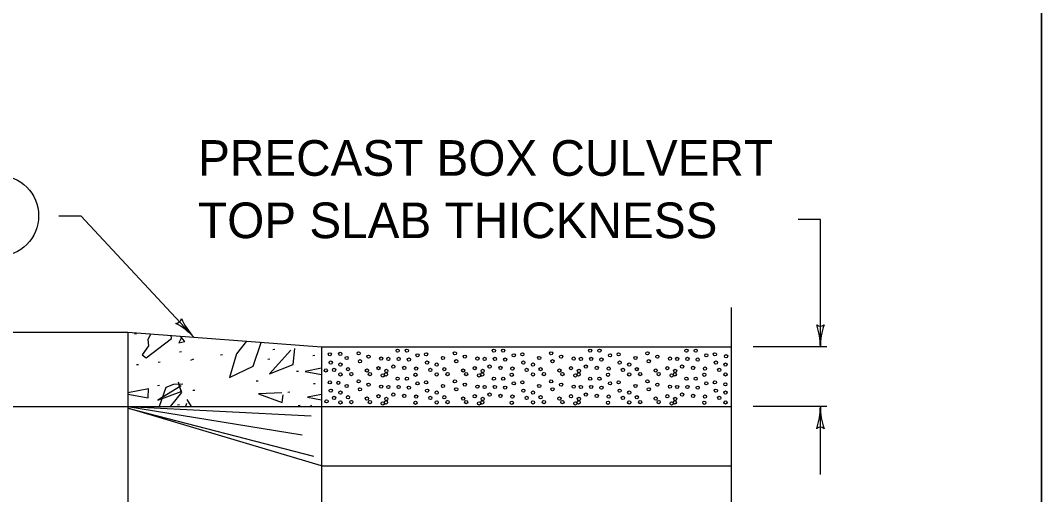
# Model space of a CAD drawing. Extents: x 1007 to 1035.5, y 1000.5 to 1021.5.
# Drawn here: x 1029.77 to 1035.5, y 1012.6 to 1015.26 of the extents above; entities that cross this region are included whole.
import ezdxf

# ---------------------------------------------------------------- set-up
doc = ezdxf.new("R2010")
doc.units = 0
for name, color, linetype in [('Level 1', 7, 'Continuous'), ('Level 10', 7, 'Continuous'), ('Level 11', 7, 'Continuous')]:
    doc.layers.add(name, color=color, linetype=linetype)

msp = doc.modelspace()

# ---------------------------------------------------------------- linework, layer by layer
at = {"layer": 'Level 1'}
for p, q in [((1029.9868, 1014.1621), (1030.1118, 1014.1621)), ((1030.1118, 1014.1621), (1030.7448, 1013.4807)), ((1034.2593, 1014.1411), (1034.1343, 1014.1411)), ((1034.2593, 1013.4258), (1034.2593, 1014.1411)), ((1027.8666, 1013.5091), (1030.3748, 1013.5091)), ((1030.3748, 1013.5091), (1030.3748, 1010.6341)), ((1030.3748, 1013.5091), (1031.46, 1013.4258)), ((1031.46, 1013.4258), (1033.7593, 1013.4258)), ((1031.46, 1013.4258), (1031.46, 1010.7591)), ((1034.2953, 1013.4258), (1033.8829, 1013.4258)), ((1027.8666, 1013.0924), (1030.3748, 1013.0924)), ((1030.3748, 1013.0924), (1031.4028, 1013.0386)), ((1030.3748, 1013.0924), (1031.3527, 1012.9319)), ((1030.3748, 1013.0924), (1031.46, 1013.0924)), ((1031.46, 1013.0924), (1033.7593, 1013.0924)), ((1034.2953, 1013.0924), (1033.8829, 1013.0924)), ((1034.2593, 1012.7104), (1034.2593, 1013.0924)), ((1031.46, 1012.7591), (1030.3748, 1013.0827)), ((1030.3748, 1013.0827), (1031.4154, 1012.8127)), ((1031.46, 1012.7591), (1033.7593, 1012.7591))]:
    msp.add_line(p, q, dxfattribs=at)
for points in [[(1033.7593, 1013.6474), (1033.7593, 1013.4258), (1033.7593, 1013.0924), (1033.7593, 1012.2503), (1034.0093, 1012.0003), (1033.5093, 1012.0003), (1033.7593, 1011.7503), (1033.7593, 1011.4258), (1033.7593, 1011.0924), (1033.7593, 1010.7591), (1033.7593, 1010.5199)], [(1030.4233, 1013.5), (1030.4123, 1013.4986)], [(1030.5033, 1013.4992), (1030.4868, 1013.467)], [(1030.4771, 1013.3658), (1030.6199, 1013.474)], [(1030.4868, 1013.467), (1030.4909, 1013.4323)], [(1030.6199, 1013.474), (1030.6172, 1013.4904)], [(1030.6778, 1013.4829), (1030.6611, 1013.4483)], [(1030.6611, 1013.4483), (1030.6944, 1013.4565)], [(1030.6944, 1013.4565), (1030.668, 1013.4865)], [(1031.0398, 1013.458), (1030.9843, 1013.3866)], [(1031.0772, 1013.3186), (1031.1216, 1013.4504)], [(1031.1216, 1013.4504), (1031.12, 1013.4518)], [(1030.4909, 1013.4323), (1030.4548, 1013.3824)], [(1030.4548, 1013.3824), (1030.4771, 1013.3658)], [(1030.6752, 1013.3979), (1030.6641, 1013.3965)], [(1030.9056, 1013.3809), (1030.8945, 1013.3795)], [(1030.9843, 1013.3866), (1030.9454, 1013.2548)], [(1031.2894, 1013.4074), (1031.1701, 1013.2743), (1031.3019, 1013.3269), (1031.3116, 1013.4171)], [(1031.1983, 1013.4115), (1031.1872, 1013.4102)], [(1031.4229, 1013.3775), (1031.4118, 1013.3761)], [(1030.4336, 1013.3264), (1030.4224, 1013.3251)], [(1030.5561, 1013.34), (1030.545, 1013.3387)], [(1030.7433, 1013.3575), (1030.7268, 1013.3505)], [(1031.1711, 1013.3571), (1031.16, 1013.3557)], [(1030.9454, 1013.2548), (1031.0772, 1013.3186)], [(1031.331, 1013.289), (1031.3199, 1013.2876)], [(1031.46, 1013.3069), (1031.3684, 1013.2881)], [(1031.3684, 1013.2881), (1031.46, 1013.2719)], [(1030.5527, 1013.2093), (1030.5416, 1013.2079)], [(1030.674, 1013.2083), (1030.5437, 1013.1278), (1030.674, 1013.1763), (1030.6588, 1013.2277)], [(1030.631, 1013.2152), (1030.588, 1013.1985)], [(1030.6823, 1013.2166), (1030.631, 1013.2152)], [(1030.6782, 1013.1708), (1030.6615, 1013.2179)], [(1031.1064, 1013.2346), (1031.0953, 1013.2332)], [(1031.4263, 1013.2196), (1031.4153, 1013.2182)], [(1030.4898, 1013.1919), (1030.3748, 1013.1683)], [(1030.3748, 1013.1608), (1030.4884, 1013.1407)], [(1030.4884, 1013.1407), (1030.4898, 1013.1933)], [(1030.588, 1013.1985), (1030.5499, 1013.0924)], [(1030.6148, 1013.0924), (1030.6782, 1013.1708)], [(1030.7501, 1013.1821), (1030.7389, 1013.1808)], [(1031.2381, 1013.1694), (1031.1077, 1013.1638), (1031.2395, 1013.1139), (1031.245, 1013.1569)], [(1031.2834, 1013.1719), (1031.2723, 1013.1705)], [(1031.46, 1013.1598), (1031.3821, 1013.1438)], [(1030.665, 1013.1004), (1030.6539, 1013.0991)], [(1030.7032, 1013.1083), (1030.6981, 1013.0924)], [(1030.7324, 1013.0924), (1030.7073, 1013.1319)], [(1031.3413, 1013.097), (1031.3302, 1013.0957)], [(1031.3821, 1013.1438), (1031.46, 1013.13)], [(1031.4067, 1013.0924), (1031.4014, 1013.0984)]]:
    msp.add_lwpolyline(points, dxfattribs=at)
for centre, radius in [((1029.6469, 1014.162), 0.2274), ((1031.5076, 1013.3848), 0.00903), ((1031.566, 1013.3872), 0.00903), ((1031.6692, 1013.3903), 0.00903), ((1031.7249, 1013.3718), 0.00903), ((1031.8879, 1013.4052), 0.00903), ((1031.9399, 1013.4052), 0.00903), ((1031.9993, 1013.3792), 0.00903), ((1032.0476, 1013.3848), 0.00903), ((1032.2092, 1013.3903), 0.00903), ((1032.2649, 1013.3718), 0.00903), ((1032.4279, 1013.4052), 0.00903), ((1032.4799, 1013.4052), 0.00903), ((1032.5393, 1013.3792), 0.00903), ((1032.5876, 1013.3848), 0.00903), ((1032.7492, 1013.3903), 0.00903), ((1032.8049, 1013.3718), 0.00903), ((1032.9679, 1013.4052), 0.00903), ((1033.0199, 1013.4052), 0.00903), ((1033.0793, 1013.3792), 0.00903), ((1033.1276, 1013.3848), 0.00903), ((1033.2892, 1013.3903), 0.00903), ((1033.3449, 1013.3718), 0.00903), ((1033.5079, 1013.4052), 0.00903), ((1033.5599, 1013.4052), 0.00903), ((1033.6193, 1013.3792), 0.00903), ((1033.6676, 1013.3848), 0.00903), ((1033.7303, 1013.3737), 0.00903), ((1031.5131, 1013.3383), 0.00903), ((1031.5671, 1013.3272), 0.00903), ((1031.6023, 1013.3643), 0.00903), ((1031.6766, 1013.3458), 0.00903), ((1031.7955, 1013.3606), 0.00903), ((1031.8359, 1013.3588), 0.00903), ((1031.8637, 1013.316), 0.00903), ((1031.8935, 1013.3588), 0.00903), ((1031.9511, 1013.355), 0.00903), ((1032.0531, 1013.3383), 0.00903), ((1032.1071, 1013.3272), 0.00903), ((1032.1423, 1013.3643), 0.00903), ((1032.2166, 1013.3458), 0.00903), ((1032.3355, 1013.3606), 0.00903), ((1032.3759, 1013.3588), 0.00903), ((1032.4037, 1013.316), 0.00903), ((1032.4335, 1013.3588), 0.00903), ((1032.4911, 1013.355), 0.00903), ((1032.5931, 1013.3383), 0.00903), ((1032.6471, 1013.3272), 0.00903), ((1032.6823, 1013.3643), 0.00903), ((1032.7566, 1013.3458), 0.00903), ((1032.8755, 1013.3606), 0.00903), ((1032.9159, 1013.3588), 0.00903), ((1032.9437, 1013.316), 0.00903), ((1032.9735, 1013.3588), 0.00903), ((1033.0311, 1013.355), 0.00903), ((1033.1331, 1013.3383), 0.00903), ((1033.1871, 1013.3272), 0.00903), ((1033.2223, 1013.3643), 0.00903), ((1033.2966, 1013.3458), 0.00903), ((1033.4155, 1013.3606), 0.00903), ((1033.4559, 1013.3588), 0.00903), ((1033.4837, 1013.316), 0.00903), ((1033.5135, 1013.3588), 0.00903), ((1033.5711, 1013.355), 0.00903), ((1033.6731, 1013.3383), 0.00903), ((1033.7271, 1013.3272), 0.00903), ((1031.4852, 1013.2942), 0.00903), ((1031.5317, 1013.2974), 0.00903), ((1031.5671, 1013.272), 0.00903), ((1031.6097, 1013.3012), 0.00903), ((1031.6283, 1013.2738), 0.00903), ((1031.7156, 1013.2938), 0.00903), ((1031.7323, 1013.2738), 0.00903), ((1031.7806, 1013.3068), 0.00903), ((1031.8048, 1013.2664), 0.00903), ((1031.8229, 1013.272), 0.00903), ((1031.8247, 1013.2918), 0.00903), ((1031.9251, 1013.3086), 0.00903), ((1031.9881, 1013.2701), 0.00903), ((1031.9919, 1013.3048), 0.00903), ((1032.0717, 1013.2974), 0.00903), ((1032.1071, 1013.272), 0.00903), ((1032.1497, 1013.3012), 0.00903), ((1032.1683, 1013.2738), 0.00903), ((1032.2556, 1013.2938), 0.00903), ((1032.2723, 1013.2738), 0.00903), ((1032.3206, 1013.3068), 0.00903), ((1032.3448, 1013.2664), 0.00903), ((1032.3629, 1013.272), 0.00903), ((1032.3647, 1013.2918), 0.00903), ((1032.4651, 1013.3086), 0.00903), ((1032.5281, 1013.2701), 0.00903), ((1032.5319, 1013.3048), 0.00903), ((1032.6117, 1013.2974), 0.00903), ((1032.6471, 1013.272), 0.00903), ((1032.6897, 1013.3012), 0.00903), ((1032.7083, 1013.2738), 0.00903), ((1032.7956, 1013.2938), 0.00903), ((1032.8123, 1013.2738), 0.00903), ((1032.8606, 1013.3068), 0.00903), ((1032.8848, 1013.2664), 0.00903), ((1032.9029, 1013.272), 0.00903), ((1032.9047, 1013.2918), 0.00903), ((1033.0051, 1013.3086), 0.00903), ((1033.0681, 1013.2701), 0.00903), ((1033.0719, 1013.3048), 0.00903), ((1033.1517, 1013.2974), 0.00903), ((1033.1871, 1013.272), 0.00903), ((1033.2297, 1013.3012), 0.00903), ((1033.2483, 1013.2738), 0.00903), ((1033.3356, 1013.2938), 0.00903), ((1033.3523, 1013.2738), 0.00903), ((1033.4006, 1013.3068), 0.00903), ((1033.4248, 1013.2664), 0.00903), ((1033.4429, 1013.272), 0.00903), ((1033.4447, 1013.2918), 0.00903), ((1033.5451, 1013.3086), 0.00903), ((1033.6081, 1013.2701), 0.00903), ((1033.6119, 1013.3048), 0.00903), ((1033.6917, 1013.2974), 0.00903), ((1033.7271, 1013.272), 0.00903), ((1031.5076, 1013.2274), 0.00903), ((1031.5553, 1013.2245), 0.00903), ((1031.6023, 1013.207), 0.00903), ((1031.6692, 1013.233), 0.00903), ((1031.7249, 1013.2144), 0.00903), ((1031.7955, 1013.2033), 0.00903), ((1031.8359, 1013.2014), 0.00903), ((1031.8879, 1013.2478), 0.00903), ((1031.8935, 1013.2014), 0.00903), ((1031.9399, 1013.2478), 0.00903), ((1031.9511, 1013.1977), 0.00903), ((1031.9993, 1013.2218), 0.00903), ((1032.0476, 1013.2274), 0.00903), ((1032.1423, 1013.207), 0.00903), ((1032.2092, 1013.233), 0.00903), ((1032.2649, 1013.2144), 0.00903), ((1032.3355, 1013.2033), 0.00903), ((1032.3759, 1013.2014), 0.00903), ((1032.4279, 1013.2478), 0.00903), ((1032.4335, 1013.2014), 0.00903), ((1032.4799, 1013.2478), 0.00903), ((1032.4911, 1013.1977), 0.00903), ((1032.5393, 1013.2218), 0.00903), ((1032.5876, 1013.2274), 0.00903), ((1032.6823, 1013.207), 0.00903), ((1032.7492, 1013.233), 0.00903), ((1032.8049, 1013.2144), 0.00903), ((1032.8755, 1013.2033), 0.00903), ((1032.9159, 1013.2014), 0.00903), ((1032.9679, 1013.2478), 0.00903), ((1032.9735, 1013.2014), 0.00903), ((1033.0199, 1013.2478), 0.00903), ((1033.0311, 1013.1977), 0.00903), ((1033.0793, 1013.2218), 0.00903), ((1033.1276, 1013.2274), 0.00903), ((1033.2223, 1013.207), 0.00903), ((1033.2892, 1013.233), 0.00903), ((1033.3449, 1013.2144), 0.00903), ((1033.4155, 1013.2033), 0.00903), ((1033.4559, 1013.2014), 0.00903), ((1033.5079, 1013.2478), 0.00903), ((1033.5135, 1013.2014), 0.00903), ((1033.5599, 1013.2478), 0.00903), ((1033.5711, 1013.1977), 0.00903), ((1033.6193, 1013.2218), 0.00903), ((1033.6676, 1013.2274), 0.00903), ((1033.7263, 1013.2163), 0.00903), ((1031.5131, 1013.1809), 0.00903), ((1031.5317, 1013.1401), 0.00903), ((1031.5671, 1013.1698), 0.00903), ((1031.6097, 1013.1438), 0.00903), ((1031.6766, 1013.1884), 0.00903), ((1031.7806, 1013.1494), 0.00903), ((1031.8637, 1013.1587), 0.00903), ((1031.9251, 1013.1513), 0.00903), ((1031.9919, 1013.1475), 0.00903), ((1032.0531, 1013.1809), 0.00903), ((1032.0717, 1013.1401), 0.00903), ((1032.1071, 1013.1698), 0.00903), ((1032.1497, 1013.1438), 0.00903), ((1032.2166, 1013.1884), 0.00903), ((1032.3206, 1013.1494), 0.00903), ((1032.4037, 1013.1587), 0.00903), ((1032.4651, 1013.1513), 0.00903), ((1032.5319, 1013.1475), 0.00903), ((1032.5931, 1013.1809), 0.00903), ((1032.6117, 1013.1401), 0.00903), ((1032.6471, 1013.1698), 0.00903), ((1032.6897, 1013.1438), 0.00903), ((1032.7566, 1013.1884), 0.00903), ((1032.8606, 1013.1494), 0.00903), ((1032.9437, 1013.1587), 0.00903), ((1033.0051, 1013.1513), 0.00903), ((1033.0719, 1013.1475), 0.00903), ((1033.1331, 1013.1809), 0.00903), ((1033.1517, 1013.1401), 0.00903), ((1033.1871, 1013.1698), 0.00903), ((1033.2297, 1013.1438), 0.00903), ((1033.2966, 1013.1884), 0.00903), ((1033.4006, 1013.1494), 0.00903), ((1033.4837, 1013.1587), 0.00903), ((1033.5451, 1013.1513), 0.00903), ((1033.6119, 1013.1475), 0.00903), ((1033.6731, 1013.1809), 0.00903), ((1033.6917, 1013.1401), 0.00903), ((1033.7271, 1013.1698), 0.00903), ((1031.4892, 1013.1208), 0.00903), ((1031.5671, 1013.1147), 0.00903), ((1031.6283, 1013.1165), 0.00903), ((1031.7156, 1013.1364), 0.00903), ((1031.7323, 1013.1165), 0.00903), ((1031.8048, 1013.1091), 0.00903), ((1031.8229, 1013.1147), 0.00903), ((1031.8247, 1013.1345), 0.00903), ((1031.9881, 1013.1128), 0.00903), ((1032.1071, 1013.1147), 0.00903), ((1032.1683, 1013.1165), 0.00903), ((1032.2556, 1013.1364), 0.00903), ((1032.2723, 1013.1165), 0.00903), ((1032.3448, 1013.1091), 0.00903), ((1032.3629, 1013.1147), 0.00903), ((1032.3647, 1013.1345), 0.00903), ((1032.5281, 1013.1128), 0.00903), ((1032.6471, 1013.1147), 0.00903), ((1032.7083, 1013.1165), 0.00903), ((1032.7956, 1013.1364), 0.00903), ((1032.8123, 1013.1165), 0.00903), ((1032.8848, 1013.1091), 0.00903), ((1032.9029, 1013.1147), 0.00903), ((1032.9047, 1013.1345), 0.00903), ((1033.0681, 1013.1128), 0.00903), ((1033.1871, 1013.1147), 0.00903), ((1033.2483, 1013.1165), 0.00903), ((1033.3356, 1013.1364), 0.00903), ((1033.3523, 1013.1165), 0.00903), ((1033.4248, 1013.1091), 0.00903), ((1033.4429, 1013.1147), 0.00903), ((1033.4447, 1013.1345), 0.00903), ((1033.6081, 1013.1128), 0.00903), ((1033.7271, 1013.1147), 0.00903)]:
    msp.add_circle(centre, radius, dxfattribs=at)
for centre, radius, start, end in [((1030.6436, 1013.5896), 0.0313, 271.6651, 353.7817), ((1030.4583, 1013.2146), 0.3909, 42.8905, 61.5592), ((1031.0312, 1013.7467), 0.3909, 204.2376, 222.8843), ((1034.2593, 1013.5744), 0.0313, 228.7746, 310.8913), ((1033.8683, 1013.4258), 0.3909, 0, 18.6688), ((1034.6502, 1013.4258), 0.3909, 161.3472, 179.9939), ((1030.4583, 1013.2146), 0.3909, 42.8782, 42.8905), ((1033.8683, 1013.4258), 0.3909, 359.9878, 0), ((1033.8683, 1013.0924), 0.3909, 341.3472, 359.9939), ((1034.6502, 1013.0924), 0.3909, 179.9878, 180), ((1034.6502, 1013.0924), 0.3909, 180, 198.6688), ((1034.2592, 1012.9438), 0.0313, 48.7746, 130.8913)]:
    msp.add_arc(centre, radius, start, end, dxfattribs=at)
at = {"layer": 'Level 10'}
msp.add_line((1035.5, 1021.5), (1035.5, 1000.5), dxfattribs=at)
at = {"layer": 'Level 11'}
msp.add_lwpolyline([(1007, 1000.5), (1035.5, 1000.5), (1035.5, 1021.5), (1007, 1021.5)], close=True, dxfattribs=at)

# ---------------------------------------------------------------- texts
at = {"layer": 'Level 1'}
for s, p in [('PRECAST BOX CULVERT', (1030.7686, 1014.3866)), ('TOP SLAB THICKNESS', (1030.7686, 1014.0366))]:
    msp.add_text(s, height=0.2, dxfattribs=at).set_placement(p)

doc.saveas('drawing.dxf')
